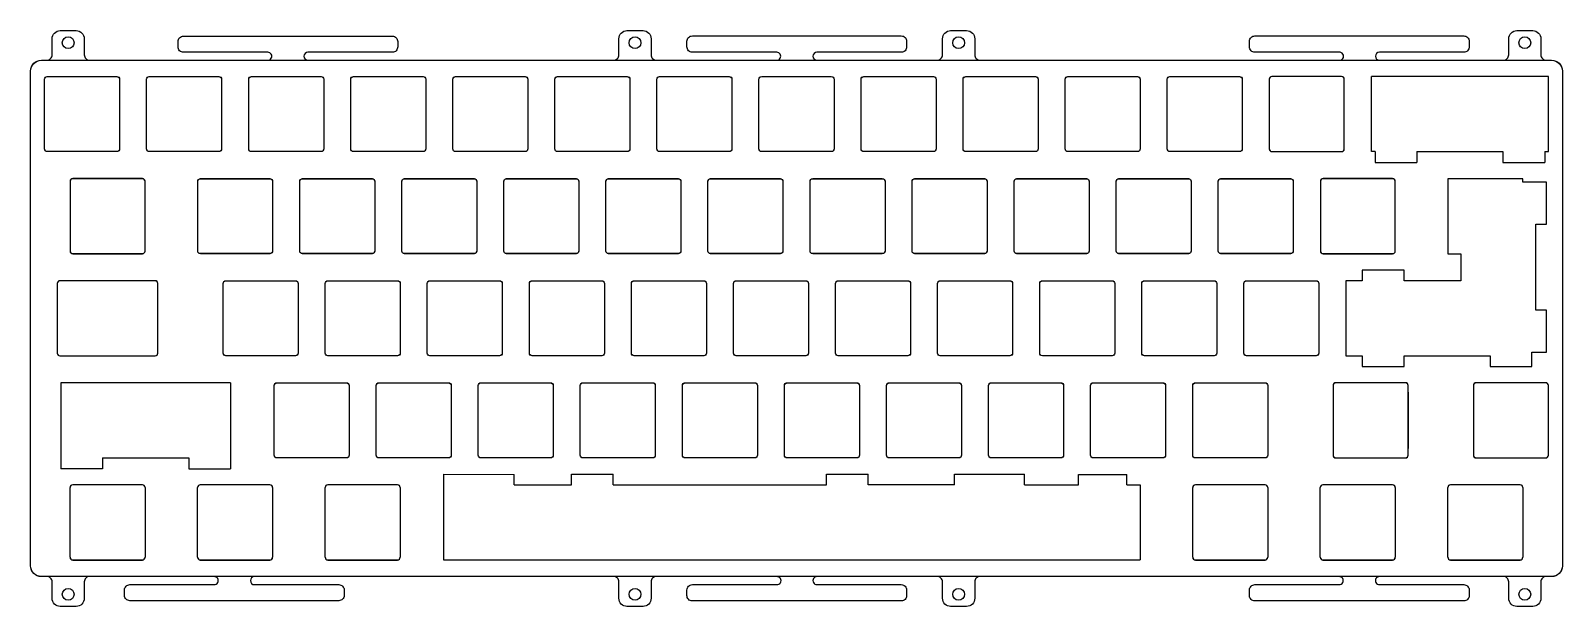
# Model space of a CAD drawing. Header units: millimetres. Extents: x 0 to 286, y -1 to 106.
import ezdxf

# ---------------------------------------------------------------- set-up
doc = ezdxf.new("R2010")
doc.units = ezdxf.units.MM

msp = doc.modelspace()

# ---------------------------------------------------------------- linework, layer by layer
for p, q in [((45.02, 101.65), (45.02, 101.65)), ((51.02, 101.65), (51.02, 101.65)), ((250.25, 83.85), (250.25, 97.87)), ((283.3, 97.87), (250.25, 97.87)), ((283.3, 83.85), (283.3, 97.87)), ((250.93, 83.85), (250.25, 83.85)), ((250.93, 83.85), (250.93, 81.83)), ((258.73, 83.85), (258.73, 81.83)), ((258.73, 83.85), (274.81, 83.85)), ((274.81, 83.85), (274.81, 81.83)), ((282.61, 83.85), (282.61, 81.83)), ((282.61, 83.85), (283.3, 83.85)), ((250.93, 81.83), (258.73, 81.83)), ((274.81, 81.83), (282.61, 81.83)), ((278.54, 78.81), (264.54, 78.81)), ((264.54, 78.81), (264.54, 64.81)), ((278.54, 78.13), (278.54, 78.81)), ((282.92, 78.13), (278.54, 78.13)), ((282.92, 70.33), (282.92, 78.13)), ((280.92, 54.25), (280.92, 70.33)), ((280.92, 70.33), (282.92, 70.33)), ((264.54, 64.81), (266.92, 64.81)), ((266.92, 64.81), (266.92, 59.77)), ((256.36, 61.76), (248.56, 61.76)), ((248.56, 61.76), (248.56, 59.76)), ((256.36, 59.76), (256.36, 61.76)), ((248.56, 59.76), (245.49, 59.76)), ((245.49, 59.76), (245.49, 45.76)), ((266.92, 59.77), (256.36, 59.76)), ((282.92, 54.25), (280.92, 54.25)), ((282.92, 46.45), (282.92, 54.25)), ((245.49, 45.76), (248.56, 45.76)), ((248.56, 45.76), (248.56, 43.76)), ((256.36, 43.76), (256.36, 45.76)), ((256.36, 45.76), (272.43, 45.76)), ((272.43, 45.76), (272.43, 43.76)), ((280.23, 43.76), (280.23, 46.45)), ((280.23, 46.45), (282.92, 46.45)), ((248.56, 43.76), (256.36, 43.76)), ((272.43, 43.76), (280.23, 43.76)), ((37.31, 40.7), (5.64, 40.69)), ((5.64, 40.69), (5.64, 24.69)), ((37.31, 40.7), (37.31, 24.69)), ((116.6, 38.94), (116.6, 28.5)), ((116.6, 38.92), (116.6, 28.48)), ((257.11, 38.94), (257.11, 28.5)), ((257.11, 38.92), (257.11, 28.48)), ((13.44, 26.69), (29.51, 26.69)), ((13.44, 26.69), (13.44, 24.69)), ((29.51, 26.69), (29.51, 24.69)), ((13.44, 24.69), (5.64, 24.69)), ((29.51, 24.69), (37.31, 24.69)), ((77.07, 23.68), (90.28, 23.63)), ((77.07, 23.68), (77.07, 7.67)), ((90.28, 21.67), (90.28, 23.63)), ((100.95, 21.67), (100.95, 23.68)), ((100.95, 23.68), (108.75, 23.68)), ((108.75, 21.67), (108.75, 23.68)), ((148.54, 21.67), (148.54, 23.65)), ((148.54, 23.65), (156.34, 23.65)), ((156.34, 21.65), (156.34, 23.65)), ((172.42, 23.65), (185.52, 23.69)), ((172.42, 21.65), (172.42, 23.65)), ((185.52, 21.67), (185.52, 23.68)), ((195.58, 21.67), (195.58, 23.62)), ((195.58, 23.62), (204.58, 23.62)), ((204.58, 21.67), (204.58, 23.62)), ((90.28, 21.67), (100.95, 21.67)), ((108.75, 21.67), (148.54, 21.67)), ((172.42, 21.65), (156.34, 21.65)), ((185.52, 21.67), (195.58, 21.67)), ((204.58, 21.67), (207.1, 21.67)), ((207.1, 21.67), (207.1, 7.69)), ((77.07, 7.67), (207.1, 7.69))]:
    msp.add_line(p, q)
at = {"lineweight": 25}
for p, q in [((7.35, 8.17), (7.35, 21.17)), ((7.35, 8.15), (7.35, 21.15)), ((21.35, 21.17), (21.35, 8.17)), ((21.35, 21.15), (21.35, 8.15)), ((31.16, 8.17), (31.16, 21.17)), ((31.16, 8.15), (31.16, 21.15)), ((45.16, 21.17), (45.16, 8.17)), ((45.16, 21.15), (45.16, 8.15)), ((54.97, 8.17), (54.97, 21.17)), ((54.97, 8.15), (54.97, 21.15)), ((68.97, 21.17), (68.97, 8.17)), ((68.97, 21.15), (68.97, 8.15)), ((216.9, 8.17), (216.9, 21.17)), ((216.9, 8.15), (216.9, 21.15)), ((230.9, 21.17), (230.9, 8.17)), ((230.9, 21.15), (230.9, 8.15)), ((240.71, 8.17), (240.71, 21.17)), ((240.71, 8.15), (240.71, 21.15)), ((254.71, 21.17), (254.71, 8.17)), ((254.71, 21.15), (254.71, 8.15)), ((264.52, 8.17), (264.52, 21.17)), ((264.52, 8.15), (264.52, 21.15)), ((278.52, 21.17), (278.52, 8.17)), ((278.52, 21.15), (278.52, 8.15))]:
    msp.add_line(p, q, dxfattribs=at)
for points in [[(0, 98.92, -0.414214), (2, 100.92), (3.01, 100.92, 0.414214), (4.01, 101.92), (4.01, 104.93, -0.414214), (5.51, 106.43), (8.51, 106.43, -0.414214), (10.01, 104.93), (10.01, 101.92, 0.414214), (11.01, 100.92), (108.81, 100.92, 0.414214), (109.81, 101.92), (109.81, 104.93, -0.414214), (111.31, 106.43), (114.31, 106.43, -0.414214), (115.81, 104.93), (115.81, 101.92, 0.414214), (116.81, 100.92), (169.21, 100.92, 0.414214), (170.21, 101.92), (170.21, 104.93, -0.414214), (171.71, 106.43), (174.71, 106.43, -0.414214), (176.21, 104.93), (176.21, 101.92, 0.414214), (177.21, 100.92), (274.89, 100.92, 0.414214), (275.89, 101.92), (275.89, 104.93, -0.414214), (277.39, 106.43), (280.39, 106.43, -0.414214), (281.89, 104.93), (281.89, 101.92, 0.414214), (282.89, 100.92), (283.9, 100.92, -0.414214), (285.9, 98.92), (285.9, 6.57, -0.414214), (283.9, 4.57), (282.89, 4.57, 0.414214), (281.89, 3.57), (281.89, 0.5, -0.414214), (280.39, -1), (277.39, -1, -0.414214), (275.89, 0.5), (275.89, 3.57, 0.414214), (274.89, 4.57), (177.21, 4.57, 0.414214), (176.21, 3.57), (176.21, 0.5, -0.414214), (174.71, -1), (171.71, -1, -0.414214), (170.21, 0.5), (170.21, 3.57, 0.414214), (169.21, 4.57), (116.81, 4.57, 0.414214), (115.81, 3.57), (115.81, 0.5, -0.414214), (114.31, -1), (111.31, -1, -0.414214), (109.81, 0.5), (109.81, 3.57, 0.414214), (108.81, 4.57), (11.01, 4.57, 0.414214), (10.01, 3.57), (10.01, 0.5, -0.414214), (8.51, -1), (5.51, -1, -0.414214), (4.01, 0.5), (4.01, 3.57, 0.414214), (3.01, 4.57), (2, 4.57, -0.414214), (0, 6.57)], [(0, 98.9, -0.414214), (2, 100.9), (44.27, 100.9, 1.006341), (44.27, 102.4), (28.52, 102.4, -0.414214), (27.52, 103.4), (27.52, 104.4, -0.414214), (28.52, 105.4), (67.52, 105.4, -0.414214), (68.52, 104.4), (68.52, 103.4, -0.414214), (67.52, 102.4), (51.77, 102.4, 0.999996), (51.77, 100.9), (139.26, 100.9, 1.004198), (139.26, 102.4), (123.51, 102.4, -0.414214), (122.51, 103.4), (122.51, 104.45, -0.414214), (123.51, 105.45), (162.51, 105.45, -0.414214), (163.51, 104.45), (163.51, 103.4, -0.414214), (162.51, 102.4), (146.76, 102.4, 0.999996), (146.76, 100.9), (244.25, 100.9, 1.070015), (244.25, 102.4), (228.5, 102.4, -0.414214), (227.5, 103.4), (227.5, 104.45, -0.414214), (228.5, 105.45), (267.5, 105.45, -0.414214), (268.5, 104.45), (268.5, 103.4, -0.414214), (267.5, 102.4), (251.75, 102.4, 0.999996), (251.75, 100.9), (283.9, 100.9, -0.414214), (285.9, 98.9), (285.9, 6.55, -0.414213), (283.9, 4.55), (251.75, 4.55, 1.000003), (251.75, 3.05), (267.5, 3.05, -0.414214), (268.5, 2.05), (268.5, 1, -0.414214), (267.5, 0), (228.5, 0, -0.414214), (227.5, 1), (227.5, 2.05, -0.414214), (228.5, 3.05), (244.25, 3.05, 1.000004), (244.25, 4.55), (146.76, 4.55, 1.000003), (146.76, 3.05), (162.51, 3.05, -0.414214), (163.51, 2.05), (163.51, 1, -0.414214), (162.51, 0), (123.51, 0, -0.428049), (122.51, 1.05), (122.51, 2.05, -0.414214), (123.51, 3.05), (139.26, 3.05, 1.06449), (139.26, 4.55), (41.77, 4.55, 0.999996), (41.77, 3.05), (57.52, 3.05, -0.414214), (58.52, 2.05), (58.52, 1.05, -0.414214), (57.52, 0.05), (18.52, 0.05, -0.414214), (17.52, 1.05), (17.52, 2.05, -0.414214), (18.52, 3.05), (34.27, 3.05, 1.006341), (34.27, 4.55), (2, 4.55, -0.414214), (0, 6.55)], [(2.6, 84.37), (2.6, 97.37, -0.414214), (3.1, 97.87), (16.1, 97.87, -0.414214), (16.6, 97.37), (16.6, 84.37, -0.414217), (16.1, 83.87), (3.1, 83.87, -0.41421)], [(2.6, 84.35), (2.6, 97.35, -0.414214), (3.1, 97.85), (16.1, 97.85, -0.414214), (16.6, 97.35), (16.6, 84.35, -0.414217), (16.1, 83.85), (3.1, 83.85, -0.41421)], [(21.65, 84.37), (21.65, 97.37, -0.414214), (22.15, 97.87), (35.15, 97.87, -0.414214), (35.65, 97.37), (35.65, 84.37, -0.414217), (35.15, 83.87), (22.15, 83.87, -0.41421)], [(21.65, 84.35), (21.65, 97.35, -0.414214), (22.15, 97.85), (35.15, 97.85, -0.414214), (35.65, 97.35), (35.65, 84.35, -0.414217), (35.15, 83.85), (22.15, 83.85, -0.41421)], [(40.7, 84.37), (40.7, 97.37, -0.414214), (41.2, 97.87), (54.2, 97.87, -0.414214), (54.7, 97.37), (54.7, 84.37, -0.414217), (54.2, 83.87), (41.2, 83.87, -0.41421)], [(40.7, 84.35), (40.7, 97.35, -0.414214), (41.2, 97.85), (54.2, 97.85, -0.414214), (54.7, 97.35), (54.7, 84.35, -0.414217), (54.2, 83.85), (41.2, 83.85, -0.41421)], [(59.75, 84.37), (59.75, 97.37, -0.414214), (60.25, 97.87), (73.25, 97.87, -0.414214), (73.75, 97.37), (73.75, 84.37, -0.414217), (73.25, 83.87), (60.25, 83.87, -0.41421)], [(59.75, 84.35), (59.75, 97.35, -0.414214), (60.25, 97.85), (73.25, 97.85, -0.414214), (73.75, 97.35), (73.75, 84.35, -0.414217), (73.25, 83.85), (60.25, 83.85, -0.41421)], [(78.8, 84.37), (78.8, 97.37, -0.414214), (79.3, 97.87), (92.3, 97.87, -0.414214), (92.8, 97.37), (92.8, 84.37, -0.414217), (92.3, 83.87), (79.3, 83.87, -0.41421)], [(78.8, 84.35), (78.8, 97.35, -0.414214), (79.3, 97.85), (92.3, 97.85, -0.414214), (92.8, 97.35), (92.8, 84.35, -0.414217), (92.3, 83.85), (79.3, 83.85, -0.41421)], [(97.85, 84.37), (97.85, 97.37, -0.414214), (98.35, 97.87), (111.35, 97.87, -0.414214), (111.85, 97.37), (111.85, 84.37, -0.414217), (111.35, 83.87), (98.35, 83.87, -0.41421)], [(97.85, 84.35), (97.85, 97.35, -0.414214), (98.35, 97.85), (111.35, 97.85, -0.414214), (111.85, 97.35), (111.85, 84.35, -0.414217), (111.35, 83.85), (98.35, 83.85, -0.41421)], [(116.9, 84.37), (116.9, 97.37, -0.414214), (117.4, 97.87), (130.4, 97.87, -0.414214), (130.9, 97.37), (130.9, 84.37, -0.414217), (130.4, 83.87), (117.4, 83.87, -0.41421)], [(116.9, 84.35), (116.9, 97.35, -0.414214), (117.4, 97.85), (130.4, 97.85, -0.414214), (130.9, 97.35), (130.9, 84.35, -0.414217), (130.4, 83.85), (117.4, 83.85, -0.41421)], [(135.95, 84.37), (135.95, 97.37, -0.414214), (136.45, 97.87), (149.45, 97.87, -0.414214), (149.95, 97.37), (149.95, 84.37, -0.414217), (149.45, 83.87), (136.45, 83.87, -0.41421)], [(135.95, 84.35), (135.95, 97.35, -0.414214), (136.45, 97.85), (149.45, 97.85, -0.414214), (149.95, 97.35), (149.95, 84.35, -0.414217), (149.45, 83.85), (136.45, 83.85, -0.41421)], [(155, 84.37), (155, 97.37, -0.414214), (155.5, 97.87), (168.5, 97.87, -0.414214), (169, 97.37), (169, 84.37, -0.414217), (168.5, 83.87), (155.5, 83.87, -0.41421)], [(155, 84.35), (155, 97.35, -0.414214), (155.5, 97.85), (168.5, 97.85, -0.414214), (169, 97.35), (169, 84.35, -0.414217), (168.5, 83.85), (155.5, 83.85, -0.41421)], [(174.05, 84.37), (174.05, 97.37, -0.414214), (174.55, 97.87), (187.55, 97.87, -0.414214), (188.05, 97.37), (188.05, 84.37, -0.414217), (187.55, 83.87), (174.55, 83.87, -0.41421)], [(174.05, 84.35), (174.05, 97.35, -0.414214), (174.55, 97.85), (187.55, 97.85, -0.414214), (188.05, 97.35), (188.05, 84.35, -0.414217), (187.55, 83.85), (174.55, 83.85, -0.41421)], [(193.1, 84.37), (193.1, 97.37, -0.414214), (193.6, 97.87), (206.6, 97.87, -0.414214), (207.1, 97.37), (207.1, 84.37, -0.414217), (206.6, 83.87), (193.6, 83.87, -0.41421)], [(193.1, 84.35), (193.1, 97.35, -0.414214), (193.6, 97.85), (206.6, 97.85, -0.414214), (207.1, 97.35), (207.1, 84.35, -0.414217), (206.6, 83.85), (193.6, 83.85, -0.41421)], [(212.15, 84.37), (212.15, 97.37, -0.414214), (212.65, 97.87), (225.65, 97.87, -0.414214), (226.15, 97.37), (226.15, 84.37, -0.414217), (225.65, 83.87), (212.65, 83.87, -0.41421)], [(212.15, 84.35), (212.15, 97.35, -0.414214), (212.65, 97.85), (225.65, 97.85, -0.414214), (226.15, 97.35), (226.15, 84.35, -0.414217), (225.65, 83.85), (212.65, 83.85, -0.41421)], [(245.2, 84.37), (245.2, 97.37, 0.414214), (244.7, 97.87), (231.7, 97.87, 0.414214), (231.2, 97.37), (231.2, 84.37, 0.414217), (231.7, 83.87), (244.7, 83.87, 0.41421)], [(245.2, 84.35), (245.2, 97.35, 0.414214), (244.7, 97.85), (231.7, 97.85, 0.414214), (231.2, 97.35), (231.2, 84.35, 0.414217), (231.7, 83.85), (244.7, 83.85, 0.41421)], [(21.36, 65.32), (21.36, 78.32, 0.414214), (20.86, 78.82), (7.86, 78.82, 0.414214), (7.36, 78.32), (7.36, 65.32, 0.414217), (7.86, 64.82), (20.86, 64.82, 0.41421)], [(21.36, 65.3), (21.36, 78.3, 0.414214), (20.86, 78.8), (7.86, 78.8, 0.414214), (7.36, 78.3), (7.36, 65.3, 0.414217), (7.86, 64.8), (20.86, 64.8, 0.41421)], [(31.18, 65.32), (31.18, 78.32, -0.414214), (31.68, 78.82), (44.67, 78.82, -0.414214), (45.17, 78.32), (45.17, 65.32, -0.414217), (44.67, 64.82), (31.68, 64.82, -0.41421)], [(31.18, 65.3), (31.18, 78.3, -0.414214), (31.68, 78.8), (44.67, 78.8, -0.414214), (45.17, 78.3), (45.17, 65.3, -0.414217), (44.67, 64.8), (31.68, 64.8, -0.41421)], [(50.23, 65.32), (50.23, 78.32, -0.414214), (50.73, 78.82), (63.72, 78.82, -0.414214), (64.22, 78.32), (64.22, 65.32, -0.414217), (63.72, 64.82), (50.73, 64.82, -0.41421)], [(50.23, 65.3), (50.23, 78.3, -0.414214), (50.73, 78.8), (63.72, 78.8, -0.414214), (64.22, 78.3), (64.22, 65.3, -0.414217), (63.72, 64.8), (50.73, 64.8, -0.41421)], [(69.28, 65.32), (69.28, 78.32, -0.414214), (69.78, 78.82), (82.77, 78.82, -0.414214), (83.27, 78.32), (83.27, 65.32, -0.414217), (82.77, 64.82), (69.78, 64.82, -0.41421)], [(69.28, 65.3), (69.28, 78.3, -0.414214), (69.78, 78.8), (82.77, 78.8, -0.414214), (83.27, 78.3), (83.27, 65.3, -0.414217), (82.77, 64.8), (69.78, 64.8, -0.41421)], [(88.33, 65.32), (88.33, 78.32, -0.414214), (88.83, 78.82), (101.82, 78.82, -0.414214), (102.32, 78.32), (102.32, 65.32, -0.414217), (101.82, 64.82), (88.83, 64.82, -0.41421)], [(88.33, 65.3), (88.33, 78.3, -0.414214), (88.83, 78.8), (101.82, 78.8, -0.414214), (102.32, 78.3), (102.32, 65.3, -0.414217), (101.82, 64.8), (88.83, 64.8, -0.41421)], [(107.38, 65.32), (107.38, 78.32, -0.414214), (107.88, 78.82), (120.87, 78.82, -0.414214), (121.37, 78.32), (121.37, 65.32, -0.414217), (120.87, 64.82), (107.88, 64.82, -0.41421)], [(107.38, 65.3), (107.38, 78.3, -0.414214), (107.88, 78.8), (120.87, 78.8, -0.414214), (121.37, 78.3), (121.37, 65.3, -0.414217), (120.87, 64.8), (107.88, 64.8, -0.41421)], [(126.42, 65.32), (126.42, 78.32, -0.414214), (126.92, 78.82), (139.92, 78.82, -0.414214), (140.42, 78.32), (140.42, 65.32, -0.414217), (139.92, 64.82), (126.92, 64.82, -0.41421)], [(126.42, 65.3), (126.42, 78.3, -0.414214), (126.92, 78.8), (139.92, 78.8, -0.414214), (140.42, 78.3), (140.42, 65.3, -0.414217), (139.92, 64.8), (126.92, 64.8, -0.41421)], [(145.47, 65.32), (145.47, 78.32, -0.414214), (145.97, 78.82), (158.97, 78.82, -0.414214), (159.47, 78.32), (159.47, 65.32, -0.414217), (158.97, 64.82), (145.97, 64.82, -0.41421)], [(145.47, 65.3), (145.47, 78.3, -0.414214), (145.97, 78.8), (158.97, 78.8, -0.414214), (159.47, 78.3), (159.47, 65.3, -0.414217), (158.97, 64.8), (145.97, 64.8, -0.41421)], [(164.52, 65.32), (164.52, 78.32, -0.414214), (165.02, 78.82), (178.02, 78.82, -0.414214), (178.52, 78.32), (178.52, 65.32, -0.414217), (178.02, 64.82), (165.02, 64.82, -0.41421)], [(164.52, 65.3), (164.52, 78.3, -0.414214), (165.02, 78.8), (178.02, 78.8, -0.414214), (178.52, 78.3), (178.52, 65.3, -0.414217), (178.02, 64.8), (165.02, 64.8, -0.41421)], [(183.58, 65.32), (183.58, 78.32, -0.414214), (184.08, 78.82), (197.08, 78.82, -0.414214), (197.58, 78.32), (197.58, 65.32, -0.414217), (197.08, 64.82), (184.08, 64.82, -0.41421)], [(183.58, 65.3), (183.58, 78.3, -0.414214), (184.08, 78.8), (197.08, 78.8, -0.414214), (197.58, 78.3), (197.58, 65.3, -0.414217), (197.08, 64.8), (184.08, 64.8, -0.41421)], [(202.63, 65.32), (202.63, 78.32, -0.414214), (203.13, 78.82), (216.12, 78.82, -0.414214), (216.62, 78.32), (216.62, 65.32, -0.414217), (216.12, 64.82), (203.13, 64.82, -0.41421)], [(202.63, 65.3), (202.63, 78.3, -0.414214), (203.13, 78.8), (216.12, 78.8, -0.414214), (216.62, 78.3), (216.62, 65.3, -0.414217), (216.12, 64.8), (203.13, 64.8, -0.41421)], [(221.68, 65.32), (221.68, 78.32, -0.414214), (222.18, 78.82), (235.17, 78.82, -0.414214), (235.67, 78.32), (235.67, 65.32, -0.414217), (235.17, 64.82), (222.18, 64.82, -0.41421)], [(221.68, 65.3), (221.68, 78.3, -0.414214), (222.18, 78.8), (235.17, 78.8, -0.414214), (235.67, 78.3), (235.67, 65.3, -0.414217), (235.17, 64.8), (222.18, 64.8, -0.41421)], [(254.72, 65.32), (254.72, 78.32, 0.414214), (254.22, 78.82), (241.23, 78.82, 0.414214), (240.73, 78.32), (240.73, 65.32, 0.414217), (241.23, 64.82), (254.22, 64.82, 0.41421)], [(254.72, 65.3), (254.72, 78.3, 0.414214), (254.22, 78.8), (241.23, 78.8, 0.414214), (240.73, 78.3), (240.73, 65.3, 0.414217), (241.23, 64.8), (254.22, 64.8, 0.41421)], [(23.74, 46.27), (23.74, 59.27, 0.414214), (23.24, 59.77), (5.47, 59.77, 0.414214), (4.97, 59.27), (4.97, 46.27, 0.414214), (5.47, 45.77), (23.24, 45.77, 0.414214)], [(23.74, 46.25), (23.74, 59.25, 0.414214), (23.24, 59.75), (5.47, 59.75, 0.414214), (4.97, 59.25), (4.97, 46.25, 0.414214), (5.47, 45.75), (23.24, 45.75, 0.414214)], [(35.94, 46.27), (35.94, 59.27, -0.414214), (36.44, 59.77), (49.44, 59.77, -0.414214), (49.94, 59.27), (49.94, 46.27, -0.414217), (49.44, 45.77), (36.44, 45.77, -0.41421)], [(35.94, 46.25), (35.94, 59.25, -0.414214), (36.44, 59.75), (49.44, 59.75, -0.414214), (49.94, 59.25), (49.94, 46.25, -0.414217), (49.44, 45.75), (36.44, 45.75, -0.41421)], [(54.99, 46.27), (54.99, 59.27, -0.414214), (55.49, 59.77), (68.49, 59.77, -0.414214), (68.99, 59.27), (68.99, 46.27, -0.414217), (68.49, 45.77), (55.49, 45.77, -0.41421)], [(54.99, 46.25), (54.99, 59.25, -0.414214), (55.49, 59.75), (68.49, 59.75, -0.414214), (68.99, 59.25), (68.99, 46.25, -0.414217), (68.49, 45.75), (55.49, 45.75, -0.41421)], [(74.04, 46.27), (74.04, 59.27, -0.414214), (74.54, 59.77), (87.54, 59.77, -0.414214), (88.04, 59.27), (88.04, 46.27, -0.414217), (87.54, 45.77), (74.54, 45.77, -0.41421)], [(74.04, 46.25), (74.04, 59.25, -0.414214), (74.54, 59.75), (87.54, 59.75, -0.414214), (88.04, 59.25), (88.04, 46.25, -0.414217), (87.54, 45.75), (74.54, 45.75, -0.41421)], [(93.09, 46.27), (93.09, 59.27, -0.414214), (93.59, 59.77), (106.59, 59.77, -0.414214), (107.09, 59.27), (107.09, 46.27, -0.414217), (106.59, 45.77), (93.59, 45.77, -0.41421)], [(93.09, 46.25), (93.09, 59.25, -0.414214), (93.59, 59.75), (106.59, 59.75, -0.414214), (107.09, 59.25), (107.09, 46.25, -0.414217), (106.59, 45.75), (93.59, 45.75, -0.41421)], [(112.14, 46.27), (112.14, 59.27, -0.414214), (112.64, 59.77), (125.64, 59.77, -0.414214), (126.14, 59.27), (126.14, 46.27, -0.414217), (125.64, 45.77), (112.64, 45.77, -0.41421)], [(112.14, 46.25), (112.14, 59.25, -0.414214), (112.64, 59.75), (125.64, 59.75, -0.414214), (126.14, 59.25), (126.14, 46.25, -0.414217), (125.64, 45.75), (112.64, 45.75, -0.41421)], [(131.19, 46.27), (131.19, 59.27, -0.414214), (131.69, 59.77), (144.69, 59.77, -0.414214), (145.19, 59.27), (145.19, 46.27, -0.414217), (144.69, 45.77), (131.69, 45.77, -0.41421)], [(131.19, 46.25), (131.19, 59.25, -0.414214), (131.69, 59.75), (144.69, 59.75, -0.414214), (145.19, 59.25), (145.19, 46.25, -0.414217), (144.69, 45.75), (131.69, 45.75, -0.41421)], [(150.24, 46.27), (150.24, 59.27, -0.414214), (150.74, 59.77), (163.74, 59.77, -0.414214), (164.24, 59.27), (164.24, 46.27, -0.414217), (163.74, 45.77), (150.74, 45.77, -0.41421)], [(150.24, 46.25), (150.24, 59.25, -0.414214), (150.74, 59.75), (163.74, 59.75, -0.414214), (164.24, 59.25), (164.24, 46.25, -0.414217), (163.74, 45.75), (150.74, 45.75, -0.41421)], [(169.29, 46.27), (169.29, 59.27, -0.414214), (169.79, 59.77), (182.79, 59.77, -0.414214), (183.29, 59.27), (183.29, 46.27, -0.414217), (182.79, 45.77), (169.79, 45.77, -0.41421)], [(169.29, 46.25), (169.29, 59.25, -0.414214), (169.79, 59.75), (182.79, 59.75, -0.414214), (183.29, 59.25), (183.29, 46.25, -0.414217), (182.79, 45.75), (169.79, 45.75, -0.41421)], [(188.34, 46.27), (188.34, 59.27, -0.414214), (188.84, 59.77), (201.84, 59.77, -0.414214), (202.34, 59.27), (202.34, 46.27, -0.414217), (201.84, 45.77), (188.84, 45.77, -0.41421)], [(188.34, 46.25), (188.34, 59.25, -0.414214), (188.84, 59.75), (201.84, 59.75, -0.414214), (202.34, 59.25), (202.34, 46.25, -0.414217), (201.84, 45.75), (188.84, 45.75, -0.41421)], [(207.39, 46.27), (207.39, 59.27, -0.414214), (207.89, 59.77), (220.89, 59.77, -0.414214), (221.39, 59.27), (221.39, 46.27, -0.414217), (220.89, 45.77), (207.89, 45.77, -0.41421)], [(207.39, 46.25), (207.39, 59.25, -0.414214), (207.89, 59.75), (220.89, 59.75, -0.414214), (221.39, 59.25), (221.39, 46.25, -0.414217), (220.89, 45.75), (207.89, 45.75, -0.41421)], [(226.44, 46.27), (226.44, 59.27, -0.414214), (226.94, 59.77), (239.94, 59.77, -0.414214), (240.44, 59.27), (240.44, 46.27, -0.414217), (239.94, 45.77), (226.94, 45.77, -0.41421)], [(226.44, 46.25), (226.44, 59.25, -0.414214), (226.94, 59.75), (239.94, 59.75, -0.414214), (240.44, 59.25), (240.44, 46.25, -0.414217), (239.94, 45.75), (226.94, 45.75, -0.41421)], [(45.45, 27.22), (45.45, 40.22, -0.414214), (45.95, 40.72), (58.95, 40.72, -0.414214), (59.45, 40.22), (59.45, 27.22, -0.414217), (58.95, 26.72), (45.95, 26.72, -0.41421)], [(45.45, 27.2), (45.45, 40.2, -0.414214), (45.95, 40.7), (58.95, 40.7, -0.414214), (59.45, 40.2), (59.45, 27.2, -0.414217), (58.95, 26.7), (45.95, 26.7, -0.41421)], [(64.5, 27.22), (64.5, 40.22, -0.414214), (65, 40.72), (78, 40.72, -0.414214), (78.5, 40.22), (78.5, 27.22, -0.414217), (78, 26.72), (65, 26.72, -0.41421)], [(64.5, 27.2), (64.5, 40.2, -0.414214), (65, 40.7), (78, 40.7, -0.414214), (78.5, 40.2), (78.5, 27.2, -0.414217), (78, 26.7), (65, 26.7, -0.41421)], [(83.55, 27.22), (83.55, 40.22, -0.414214), (84.05, 40.72), (97.05, 40.72, -0.414214), (97.55, 40.22), (97.55, 27.22, -0.414217), (97.05, 26.72), (84.05, 26.72, -0.41421)], [(83.55, 27.2), (83.55, 40.2, -0.414214), (84.05, 40.7), (97.05, 40.7, -0.414214), (97.55, 40.2), (97.55, 27.2, -0.414217), (97.05, 26.7), (84.05, 26.7, -0.41421)], [(102.6, 27.22), (102.6, 40.22, -0.414214), (103.1, 40.72), (116.1, 40.72, -0.414214), (116.6, 40.22), (116.6, 27.22, -0.414217), (116.1, 26.72), (103.1, 26.72, -0.41421)], [(102.6, 27.2), (102.6, 40.2, -0.414214), (103.1, 40.7), (116.1, 40.7, -0.414214), (116.6, 40.2), (116.6, 27.2, -0.414217), (116.1, 26.7), (103.1, 26.7, -0.41421)], [(121.65, 27.22), (121.65, 40.22, -0.414214), (122.15, 40.72), (135.15, 40.72, -0.414214), (135.65, 40.22), (135.65, 27.22, -0.414217), (135.15, 26.72), (122.15, 26.72, -0.41421)], [(121.65, 27.2), (121.65, 40.2, -0.414214), (122.15, 40.7), (135.15, 40.7, -0.414214), (135.65, 40.2), (135.65, 27.2, -0.414217), (135.15, 26.7), (122.15, 26.7, -0.41421)], [(140.7, 27.22), (140.7, 40.22, -0.414214), (141.2, 40.72), (154.2, 40.72, -0.414214), (154.7, 40.22), (154.7, 27.22, -0.414217), (154.2, 26.72), (141.2, 26.72, -0.41421)], [(140.7, 27.2), (140.7, 40.2, -0.414214), (141.2, 40.7), (154.2, 40.7, -0.414214), (154.7, 40.2), (154.7, 27.2, -0.414217), (154.2, 26.7), (141.2, 26.7, -0.41421)], [(159.75, 27.22), (159.75, 40.22, -0.414214), (160.25, 40.72), (173.25, 40.72, -0.414214), (173.75, 40.22), (173.75, 27.22, -0.414217), (173.25, 26.72), (160.25, 26.72, -0.41421)], [(159.75, 27.2), (159.75, 40.2, -0.414214), (160.25, 40.7), (173.25, 40.7, -0.414214), (173.75, 40.2), (173.75, 27.2, -0.414217), (173.25, 26.7), (160.25, 26.7, -0.41421)], [(178.8, 27.22), (178.8, 40.22, -0.414214), (179.3, 40.72), (192.3, 40.72, -0.414214), (192.8, 40.22), (192.8, 27.22, -0.414217), (192.3, 26.72), (179.3, 26.72, -0.41421)], [(178.8, 27.2), (178.8, 40.2, -0.414214), (179.3, 40.7), (192.3, 40.7, -0.414214), (192.8, 40.2), (192.8, 27.2, -0.414217), (192.3, 26.7), (179.3, 26.7, -0.41421)], [(197.85, 27.22), (197.85, 40.22, -0.414214), (198.35, 40.72), (211.35, 40.72, -0.414214), (211.85, 40.22), (211.85, 27.22, -0.414217), (211.35, 26.72), (198.35, 26.72, -0.41421)], [(197.85, 27.2), (197.85, 40.2, -0.414214), (198.35, 40.7), (211.35, 40.7, -0.414214), (211.85, 40.2), (211.85, 27.2, -0.414217), (211.35, 26.7), (198.35, 26.7, -0.41421)], [(216.9, 27.22), (216.9, 40.22, -0.414214), (217.4, 40.72), (230.4, 40.72, -0.414214), (230.9, 40.22), (230.9, 27.22, -0.414217), (230.4, 26.72), (217.4, 26.72, -0.41421)], [(216.9, 27.2), (216.9, 40.2, -0.414214), (217.4, 40.7), (230.4, 40.7, -0.414214), (230.9, 40.2), (230.9, 27.2, -0.414217), (230.4, 26.7), (217.4, 26.7, -0.41421)], [(257.11, 27.22), (257.11, 40.22, 0.414214), (256.61, 40.72), (243.61, 40.72, 0.414214), (243.11, 40.22), (243.11, 27.22, 0.414217), (243.61, 26.72), (256.61, 26.72, 0.41421)], [(257.11, 27.2), (257.11, 40.2, 0.414214), (256.61, 40.7), (243.61, 40.7, 0.414214), (243.11, 40.2), (243.11, 27.2, 0.414217), (243.61, 26.7), (256.61, 26.7, 0.41421)], [(283.3, 27.22), (283.3, 40.22, 0.414214), (282.8, 40.72), (269.8, 40.72, 0.414214), (269.3, 40.22), (269.3, 27.22, 0.414217), (269.8, 26.72), (282.8, 26.72, 0.41421)], [(283.3, 27.2), (283.3, 40.2, 0.414214), (282.8, 40.7), (269.8, 40.7, 0.414214), (269.3, 40.2), (269.3, 27.2, 0.414217), (269.8, 26.7), (282.8, 26.7, 0.41421)]]:
    msp.add_lwpolyline(points, format="xyb", close=True)
for points in [[(21.35, 21.17, 0.414214), (20.85, 21.67), (7.85, 21.67, 0.414214), (7.35, 21.17)], [(21.35, 21.15, 0.414214), (20.85, 21.65), (7.85, 21.65, 0.414214), (7.35, 21.15)], [(45.16, 21.17, 0.414214), (44.66, 21.67), (31.66, 21.67, 0.414214), (31.16, 21.17)], [(45.16, 21.15, 0.414214), (44.66, 21.65), (31.66, 21.65, 0.414214), (31.16, 21.15)], [(68.97, 21.17, 0.414214), (68.47, 21.67), (55.47, 21.67, 0.414214), (54.97, 21.17)], [(68.97, 21.15, 0.414214), (68.47, 21.65), (55.47, 21.65, 0.414214), (54.97, 21.15)], [(230.9, 21.17, 0.414214), (230.4, 21.67), (217.4, 21.67, 0.414214), (216.9, 21.17)], [(230.9, 21.15, 0.414214), (230.4, 21.65), (217.4, 21.65, 0.414214), (216.9, 21.15)], [(254.71, 21.17, 0.414214), (254.21, 21.67), (241.21, 21.67, 0.414214), (240.71, 21.17)], [(254.71, 21.15, 0.414214), (254.21, 21.65), (241.21, 21.65, 0.414214), (240.71, 21.15)], [(278.52, 21.17, 0.414214), (278.02, 21.67), (265.02, 21.67, 0.414214), (264.52, 21.17)], [(278.52, 21.15, 0.414214), (278.02, 21.65), (265.02, 21.65, 0.414214), (264.52, 21.15)], [(7.35, 8.17, 0.414214), (7.85, 7.67), (20.85, 7.67, 0.414214), (21.35, 8.17)], [(7.35, 8.15, 0.414214), (7.85, 7.65), (20.85, 7.65, 0.414214), (21.35, 8.15)], [(31.16, 8.17, 0.414214), (31.66, 7.67), (44.66, 7.67, 0.414214), (45.16, 8.17)], [(31.16, 8.15, 0.414214), (31.66, 7.65), (44.66, 7.65, 0.414214), (45.16, 8.15)], [(54.97, 8.17, 0.414214), (55.47, 7.67), (68.47, 7.67, 0.414214), (68.97, 8.17)], [(54.97, 8.15, 0.414214), (55.47, 7.65), (68.47, 7.65, 0.414214), (68.97, 8.15)], [(216.9, 8.17, 0.414214), (217.4, 7.67), (230.4, 7.67, 0.414214), (230.9, 8.17)], [(216.9, 8.15, 0.414214), (217.4, 7.65), (230.4, 7.65, 0.414214), (230.9, 8.15)], [(240.71, 8.17, 0.414214), (241.21, 7.67), (254.21, 7.67, 0.414214), (254.71, 8.17)], [(240.71, 8.15, 0.414214), (241.21, 7.65), (254.21, 7.65, 0.414214), (254.71, 8.15)], [(264.52, 8.17, 0.414214), (265.02, 7.67), (278.02, 7.67, 0.414214), (278.52, 8.17)], [(264.52, 8.15, 0.414214), (265.02, 7.65), (278.02, 7.65, 0.414214), (278.52, 8.15)]]:
    msp.add_lwpolyline(points, format="xyb", dxfattribs=at)
for centre in [(7.01, 104.18), (112.81, 104.18), (173.21, 104.18), (278.89, 104.18), (7.01, 1.25), (112.81, 1.25), (173.21, 1.25), (278.89, 1.25)]:
    msp.add_circle(centre, 1.1)

doc.saveas('drawing.dxf')
